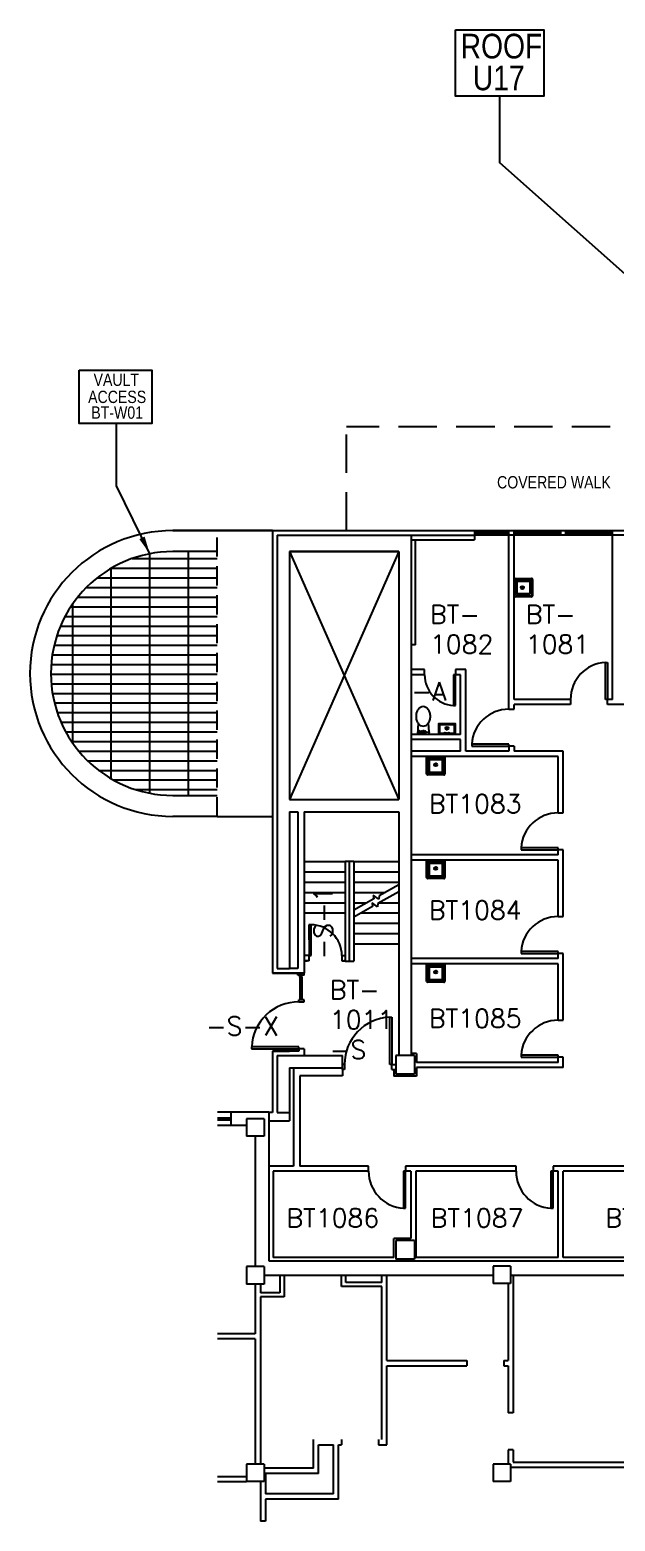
# Model space of a CAD drawing. Extents: x 2808 to 7225, y 18128 to 20366.
# Drawn here: x 2808 to 3378, y 18872 to 20325 of the extents above; entities that cross this region are included whole.
import ezdxf
from ezdxf.enums import TextEntityAlignment as Align

# ---------------------------------------------------------------- set-up
doc = ezdxf.new("R2010")
doc.units = 0
doc.header["$MEASUREMENT"] = 0
doc.linetypes.add('HIDDEN', pattern=[0.375, 0.25, -0.125])
doc.layers.get('0').update_dxf_attribs({"linetype": 'CONTINUOUS'})
for name, color, linetype in [('ARDOOR', 7, 'CONTINUOUS'), ('ARROOMNO', 4, 'CONTINUOUS'), ('ARWALL', 7, 'CONTINUOUS'), ('COL', 14, 'CONTINUOUS'), ('EXDOOR', 8, 'CONTINUOUS'), ('EXROOF_TEXT', 134, 'CONTINUOUS'), ('EXWALL', 8, 'CONTINUOUS'), ('EXWINDOW', 8, 'CONTINUOUS'), ('MPFIXTURE', 3, 'CONTINUOUS'), ('TXT', 4, 'CONTINUOUS')]:
    doc.layers.add(name, color=color, linetype=linetype)
doc.styles.add('ARIAL_NARROW', font='ARIALN.TTF', dxfattribs={"height": 17})
doc.styles.add('ROMANS', font='romans.shx', dxfattribs={"height": 18})
doc.dimstyles.get("Standard").update_dxf_attribs({"dimtxt": 0.18, "dimasz": 0.18, "dimexe": 0.18, "dimexo": 0.0625, "dimgap": 0.09, "dimtad": 0, "dimtih": 1, "dimtoh": 1, "dimdec": 4, "dimzin": 0, "dimtxsty": 'STANDARD', "dimcen": 0.09, "dimazin": 3, "dimtfac": 1, "dimtdec": 4, "dimtofl": 0, "dimtmove": 0, "dimatfit": 3, "dimtolj": 1, "dimtzin": 0})

# ---------------------------------------------------------------- blocks, each defined once
blk = doc.blocks.new('COL2')
for p, q in [((-0.5, -0.5), (-0.5, 0.5)), ((-0.5, 0.5), (0.5, 0.5)), ((0.5, -0.5), (0.5, 0.5)), ((-0.5, -0.5), (0.5, -0.5))]:
    blk.add_line(p, q)
blk = doc.blocks.new('PSYWC1P')
at = {"linetype": 'CONTINUOUS'}
for p, q in [((10.8, 5), (0, 5.6)), ((0.7, 4.6), (0, 4.6)), ((0.7, 3.6), (0, 3.6)), ((1.3, 4.7), (0.8, 4.7)), ((0.8, 3.5), (1.3, 3.5)), ((2.7, 1.3), (2.7, 1.1)), ((1.8, -5.5), (0, -5.6)), ((10.8, -5), (2.5, -5.4))]:
    blk.add_line(p, q, dxfattribs=at)
for p, q in [((1.3, 1.8), (1.3, 1.6)), ((1.7, 1.9), (1.4, 1.9)), ((1.4, 1.5), (1.7, 1.5)), ((1.7, 1.9), (1.7, 3.4)), ((1.7, 1.5), (1.7, 1.5)), ((1.7, 1.1), (1.7, 1.5)), ((2.7, 1.9), (2.7, 3.4)), ((3, 1.9), (2.7, 1.9)), ((2.7, 1.5), (2.7, 1.5)), ((2.7, 1.1), (2.7, 1.5)), ((2.7, 1.5), (3, 1.5)), ((3.5, 4.7), (3, 4.7)), ((3, 3.5), (3.5, 3.5)), ((3, 1.6), (3, 1.8)), ((3.6, 3.6), (3.6, 4.6)), ((1.3, -1.9), (1.3, -2.1)), ((1.6, -1.8), (1.4, -1.8)), ((1.4, -2.2), (1.6, -2.2)), ((1.6, -1.8), (1.6, -1.6)), ((2.7, -1.6), (2.7, -1.8)), ((3, -1.8), (2.7, -1.8)), ((2.7, -2.2), (3, -2.2)), ((3, -2.1), (3, -1.9))]:
    blk.add_line(p, q)
for points in [[(3, 4.7, 0.025815), (3, 4.7, 0.069134), (2.6, 4.8, 0.055334), (2.2, 4.9, 0.055334), (1.7, 4.8, 0.069134), (1.4, 4.7, 0.025815), (1.3, 4.7, 0.164444)], [(1.3, 3.5, 0.025815), (1.4, 3.5, 0.069134), (1.7, 3.4, 0.055334), (2.2, 3.3, 0.055334)], [(2.2, 3.3, 0.055334), (2.6, 3.4, 0.069134), (3, 3.5, 0.024315), (3, 3.5, 0.190567)]]:
    blk.add_lwpolyline(points, format="xyb", dxfattribs=at)
blk.add_lwpolyline([(2.6, -0.2), (2.4, 0.1), (2, 0.1), (1.7, -0.2), (2, -0.6), (2.4, -0.6)], close=True, dxfattribs=at)
at = {"linetype": 'CONTINUOUS', "flags": 128}
blk.add_lwpolyline([(17.5, -7, 0.074368), (21.3, -6.4, 0.085026), (24.2, -5, 0.106278), (26.3, -2.6, 0.128465), (27, 0, 0.128465), (26.3, 2.6, 0.106278), (24.2, 5, 0.085026), (21.3, 6.5, 0.074368), (17.5, 7, 0.074368), (13.8, 6.5, 0.085026), (10.8, 5, 0.106278), (8.7, 2.6, 0.128465), (8, 0, 0.128465), (8.7, -2.6, 0.106278), (10.8, -5, 0.085026), (13.8, -6.4, 0.074368)], format="xyb", close=True, dxfattribs=at)
for points in [[(2.7, -2.2), (2.7, -2.7, -0.414214), (2.7, -2.7), (1.7, -2.7, -0.414214), (1.6, -2.7), (1.6, -2.2)], [(2.3, -2.7), (2.5, -5.5, -1.015015), (1.8, -5.5), (2, -2.7)]]:
    blk.add_lwpolyline(points, format="xyb")
at = {"linetype": 'CONTINUOUS'}
blk.add_circle((2.2, -0.2), 1.45, dxfattribs=at)
for centre, start, end in [((0.8, 4.6), 90, 180), ((0.8, 3.6), 180, 270)]:
    blk.add_arc(centre, 0.0602, start, end, dxfattribs=at)
for centre, start, end in [((1.4, 1.8), 90, 180), ((1.4, 1.6), 180, 270), ((3, 1.8), 0, 90), ((3, 1.6), 270, 0), ((3.5, 4.6), 0, 90), ((3.5, 3.6), 270, 0), ((1.4, -1.9), 90, 180), ((1.4, -2.1), 180, 270), ((3, -1.9), 0, 90), ((3, -2.1), 270, 0)]:
    blk.add_arc(centre, 0.0602, start, end)
blk = doc.blocks.new('A$C28D831A3')
at = {"layer": 'MPFIXTURE'}
for p, q in [((7, 6), (9, 6)), ((8, 5), (8, 7))]:
    blk.add_line(p, q, dxfattribs=at)
for points in [[(0, 0), (0, 10.5), (16, 10.5), (16, 0)], [(1, 1), (1, 9.5), (15, 9.5), (15, 1)]]:
    blk.add_lwpolyline(points, close=True, dxfattribs=at)
at = {"layer": 'MPFIXTURE', "linetype": 'CONTINUOUS'}
for centre, radius in [((6, 1), 0.75), ((8, 1), 0.5), ((10, 1), 0.75)]:
    blk.add_circle(centre, radius, dxfattribs=at)
at = {"layer": 'MPFIXTURE'}
for radius in [1.5, 1]:
    blk.add_circle((8, 6), radius, dxfattribs=at)
blk = doc.blocks.new('A$C18617FFD')
at = {"layer": 'MPFIXTURE'}
for p, q in [((8, 9.9), (10, 9.9)), ((9, 8.9), (9, 10.9))]:
    blk.add_line(p, q, dxfattribs=at)
for points in [[(0, 1), (0, 17)], [(1, 18), (17.3, 18)], [(1, 2), (1, 15.5)], [(2, 16.5), (16, 16.5)], [(17, 15.5), (17, 2)], [(18, 17), (18, 1)], [(17, 0), (1, 0)], [(16, 1), (2, 1)]]:
    blk.add_lwpolyline(points, dxfattribs=at)
blk.add_lwpolyline([(2.8, 2.5), (2.8, 14.9), (15.3, 14.9), (15.3, 2.5)], close=True, dxfattribs=at)
at = {"layer": 'MPFIXTURE', "linetype": 'CONTINUOUS'}
for centre, radius in [((7, 17.2), 0.75), ((9, 17.2), 0.5), ((11, 17.2), 0.75)]:
    blk.add_circle(centre, radius, dxfattribs=at)
at = {"layer": 'MPFIXTURE'}
for radius in [1.5, 1]:
    blk.add_circle((9, 9.9), radius, dxfattribs=at)
for centre, start, end in [((0.9, 17.1), 81.8699, 188.1301), ((1.9, 15.6), 81.8699, 188.1301), ((16.1, 15.6), 351.8699, 98.1301), ((17.1, 17.1), 351.8699, 98.1301), ((0.9, 0.9), 171.8699, 278.1301), ((1.9, 1.9), 171.8699, 278.1301), ((16.1, 1.9), 261.8699, 8.1301), ((17.1, 0.9), 261.8699, 8.1301)]:
    blk.add_arc(centre, 0.884, start, end, dxfattribs=at)
blk = doc.blocks.new('A$C58173BAE')
at = {"layer": 'MPFIXTURE'}
for p, q in [((8, 9.9), (10, 9.9)), ((9, 8.9), (9, 10.9))]:
    blk.add_line(p, q, dxfattribs=at)
for points in [[(0, 1), (0, 17)], [(1, 18), (17.3, 18)], [(1, 2), (1, 15.5)], [(2, 16.5), (16, 16.5)], [(17, 15.5), (17, 2)], [(18, 17), (18, 1)], [(17, 0), (1, 0)], [(16, 1), (2, 1)]]:
    blk.add_lwpolyline(points, dxfattribs=at)
blk.add_lwpolyline([(2.8, 2.5), (2.8, 14.9), (15.3, 14.9), (15.3, 2.5)], close=True, dxfattribs=at)
at = {"layer": 'MPFIXTURE', "linetype": 'CONTINUOUS'}
for centre, radius in [((7, 17.2), 0.75), ((9, 17.2), 0.5), ((11, 17.2), 0.75)]:
    blk.add_circle(centre, radius, dxfattribs=at)
at = {"layer": 'MPFIXTURE'}
for radius in [1.5, 1]:
    blk.add_circle((9, 9.9), radius, dxfattribs=at)
for centre, start, end in [((0.9, 17.1), 81.8699, 188.1301), ((1.9, 15.6), 81.8699, 188.1301), ((16.1, 15.6), 351.8699, 98.1301), ((17.1, 17.1), 351.8699, 98.1301), ((0.9, 0.9), 171.8699, 278.1301), ((1.9, 1.9), 171.8699, 278.1301), ((16.1, 1.9), 261.8699, 8.1301), ((17.1, 0.9), 261.8699, 8.1301)]:
    blk.add_arc(centre, 0.884, start, end, dxfattribs=at)
blk = doc.blocks.new('A$C432A7420')
at = {"layer": 'MPFIXTURE'}
for p, q in [((8, 9.9), (10, 9.9)), ((9, 8.9), (9, 10.9))]:
    blk.add_line(p, q, dxfattribs=at)
for points in [[(0, 1), (0, 17)], [(1, 18), (17.3, 18)], [(1, 2), (1, 15.5)], [(2, 16.5), (16, 16.5)], [(17, 15.5), (17, 2)], [(18, 17), (18, 1)], [(17, 0), (1, 0)], [(16, 1), (2, 1)]]:
    blk.add_lwpolyline(points, dxfattribs=at)
blk.add_lwpolyline([(2.8, 2.5), (2.8, 14.9), (15.3, 14.9), (15.3, 2.5)], close=True, dxfattribs=at)
at = {"layer": 'MPFIXTURE', "linetype": 'CONTINUOUS'}
for centre, radius in [((7, 17.2), 0.75), ((9, 17.2), 0.5), ((11, 17.2), 0.75)]:
    blk.add_circle(centre, radius, dxfattribs=at)
at = {"layer": 'MPFIXTURE'}
for radius in [1.5, 1]:
    blk.add_circle((9, 9.9), radius, dxfattribs=at)
for centre, start, end in [((0.9, 17.1), 81.8699, 188.1301), ((1.9, 15.6), 81.8699, 188.1301), ((16.1, 15.6), 351.8699, 98.1301), ((17.1, 17.1), 351.8699, 98.1301), ((0.9, 0.9), 171.8699, 278.1301), ((1.9, 1.9), 171.8699, 278.1301), ((16.1, 1.9), 261.8699, 8.1301), ((17.1, 0.9), 261.8699, 8.1301)]:
    blk.add_arc(centre, 0.884, start, end, dxfattribs=at)
blk = doc.blocks.new('A$C476F4F30')
at = {"layer": 'MPFIXTURE'}
for p, q in [((9.1, 9), (7.1, 9)), ((8.1, 8), (8.1, 10))]:
    blk.add_line(p, q, dxfattribs=at)
for points in [[(0, 1), (0, 17.2)], [(1, 18), (17, 18)], [(1.5, 2), (1.5, 16)], [(2.5, 17), (16, 17)], [(17, 16), (17, 2)], [(18, 17), (18, 1)], [(16, 1), (2.5, 1)], [(17, 0), (1, 0)]]:
    blk.add_lwpolyline(points, dxfattribs=at)
blk.add_lwpolyline([(15.5, 2.8), (3.1, 2.8), (3.1, 15.3), (15.5, 15.3)], close=True, dxfattribs=at)
at = {"layer": 'MPFIXTURE', "linetype": 'CONTINUOUS'}
for centre, radius in [((0.8, 11), 0.75), ((0.8, 7), 0.75), ((0.8, 9), 0.5)]:
    blk.add_circle(centre, radius, dxfattribs=at)
at = {"layer": 'MPFIXTURE'}
for radius in [1.5, 1]:
    blk.add_circle((8.1, 9), radius, dxfattribs=at)
for centre, start, end in [((0.9, 17.1), 81.8699, 188.1301), ((2.4, 16.1), 81.8699, 188.1301), ((16.1, 16.1), 351.8699, 98.1301), ((17.1, 17.1), 351.8699, 98.1301), ((0.9, 0.9), 171.8699, 278.1301), ((2.4, 1.9), 171.8699, 278.1301), ((16.1, 1.9), 261.8699, 8.1301), ((17.1, 0.9), 261.8699, 8.1301)]:
    blk.add_arc(centre, 0.884, start, end, dxfattribs=at)
blk = doc.blocks.new('A$C4FD30099')
at = {"layer": 'ARDOOR'}
for p, q in [((34, 36), (34, 0)), ((36, 36), (34, 36)), ((36, 0), (36, 36)), ((34, 0), (36, 0))]:
    blk.add_line(p, q, dxfattribs=at)
blk.add_arc((36, 35.9), 36, 179.9115, 266.8153, dxfattribs=at)
blk = doc.blocks.new('A$C48E55AD5')
at = {"layer": 'ARDOOR'}
for p, q in [((34, 36), (34, 0)), ((36, 36), (34, 36)), ((36, 0), (36, 36)), ((34, 0), (36, 0))]:
    blk.add_line(p, q, dxfattribs=at)
blk.add_arc((36, 35.9), 36, 179.9115, 266.8153, dxfattribs=at)
blk = doc.blocks.new('A$C347B4955')
at = {"layer": 'ARDOOR'}
for p, q in [((36, 2), (0, 2)), ((0, 2), (0, 0)), ((36, 0), (36, 2)), ((0, 0), (36, 0))]:
    blk.add_line(p, q, dxfattribs=at)
blk.add_arc((35.9, 0), 36, 89.9115, 176.8153, dxfattribs=at)
blk = doc.blocks.new('A$C05F462B8')
at = {"layer": 'ARDOOR'}
for p, q in [((36, 2), (0, 2)), ((0, 2), (0, 0)), ((0, 0), (36, 0)), ((36, 0), (36, 2))]:
    blk.add_line(p, q, dxfattribs=at)
blk.add_arc((35.9, 0), 36, 89.9115, 176.8153, dxfattribs=at)
blk = doc.blocks.new('A$C7B114885')
at = {"layer": 'ARDOOR'}
for p, q in [((36, 2), (0, 2)), ((0, 2), (0, 0)), ((0, 0), (36, 0)), ((36, 0), (36, 2))]:
    blk.add_line(p, q, dxfattribs=at)
blk.add_arc((35.9, 0), 36, 89.9115, 176.8153, dxfattribs=at)
blk = doc.blocks.new('A$C755E6525')
at = {"layer": 'ARDOOR'}
for p, q in [((36, 2), (0, 2)), ((0, 2), (0, 0)), ((36, 0), (36, 2)), ((0, 0), (36, 0))]:
    blk.add_line(p, q, dxfattribs=at)
blk.add_arc((35.9, 0), 36, 89.9115, 176.8153, dxfattribs=at)
blk = doc.blocks.new('A$C510B411A')
at = {"layer": 'ARDOOR'}
for p, q in [((28, 30), (28, 0)), ((30, 30), (28, 30)), ((30, 0), (30, 30)), ((28, 0), (30, 0))]:
    blk.add_line(p, q, dxfattribs=at)
blk.add_arc((30, 29.9), 30, 179.8725, 266.1776, dxfattribs=at)
blk = doc.blocks.new('A$C655C2C36')
at = {"layer": 'ARDOOR'}
for p, q in [((34, 0), (34, 36)), ((34, 36), (36, 36)), ((36, 36), (36, 0)), ((36, 0), (34, 0))]:
    blk.add_line(p, q, dxfattribs=at)
blk.add_arc((36, 0.1), 36, 93.1847, 180.0885, dxfattribs=at)
blk = doc.blocks.new('A$C2C563EA5')
at = {"layer": 'EXDOOR'}
for p, q in [((44, 0), (44, 46)), ((44, 46), (46, 46)), ((46, 46), (46, 0)), ((46, 0), (44, 0))]:
    blk.add_line(p, q, dxfattribs=at)
blk.add_arc((46, 0), 46, 92.4919, 180.0542, dxfattribs=at)
blk = doc.blocks.new('A$C25710CD3')
at = {"layer": 'ARDOOR'}
for p, q in [((2, 30), (0, 30)), ((0, 30), (0.1, 0)), ((2, 0), (2, 30)), ((0.1, 0), (2, 0))]:
    blk.add_line(p, q, dxfattribs=at)
blk.add_arc((2, -0.1), 30.1, 0.2043, 89.9154, dxfattribs=at)
blk = doc.blocks.new('A$C648A503F')
at = {"layer": 'EXDOOR'}
for p, q in [((46, 2), (0, 2)), ((0, 2), (0, 0)), ((0, 0), (46, 0)), ((46, 0), (46, 2))]:
    blk.add_line(p, q, dxfattribs=at)
blk.add_arc((46, 0), 46, 89.9458, 177.5081, dxfattribs=at)

msp = doc.modelspace()

# ---------------------------------------------------------------- hatches: boundary and pattern name
at = {"layer": 'EXWALL'}
h = msp.add_hatch(dxfattribs=at)
h.set_pattern_fill('GRATE', color=256, scale=300, style=0)
h.paths.add_polyline_path([(2990.5, 19816.2), (2947.5, 19816.2, 1), (2947.5, 19578.7), (2990.5, 19578.7)])

# ---------------------------------------------------------------- linework, layer by layer
at = {"layer": 'ARWALL'}
for p, q in [((3274.5, 19662.7), (3274.5, 19832.2)), ((3279.5, 19672.2), (3279.5, 19832.2)), ((3375.5, 19672.2), (3375.5, 19832.2)), ((3183.5, 19725.3), (3183.5, 19827.7)), ((3183.5, 19725.3), (3179.5, 19725.3)), ((3192.5, 19701.3), (3179.5, 19701.3)), ((3192.5, 19696.3), (3192.5, 19701.3)), ((3232.5, 19701.3), (3222.5, 19701.3)), ((3222.5, 19701.3), (3222.5, 19696.3)), ((3232.5, 19621.7), (3232.5, 19701.3)), ((3192.5, 19696.3), (3179.5, 19696.3)), ((3227.5, 19696.3), (3222.5, 19696.3)), ((3227.5, 19638.2), (3227.5, 19696.3)), ((3334.5, 19672.2), (3279.5, 19672.2)), ((3334.5, 19672.2), (3334.5, 19667.2)), ((3375.5, 19672.2), (3370.5, 19672.2)), ((3370.5, 19667.2), (3370.5, 19672.2)), ((3274.5, 19662.7), (3279.5, 19662.7)), ((3334.5, 19667.2), (3279.5, 19667.2)), ((3279.5, 19662.7), (3279.5, 19667.2)), ((3435.5, 19667.2), (3370.5, 19667.2)), ((3227.5, 19638.2), (3179.5, 19638.2)), ((3227.5, 19633.2), (3179.5, 19633.2)), ((3227.5, 19621.7), (3227.5, 19633.2)), ((3227.5, 19621.7), (3179.5, 19621.7)), ((3322.5, 19616.7), (3179.5, 19616.7)), ((3274.5, 19621.7), (3232.5, 19621.7)), ((3274.5, 19626.7), (3274.5, 19621.7)), ((3279.5, 19626.7), (3274.5, 19626.7)), ((3279.5, 19626.7), (3279.5, 19621.7)), ((3327.5, 19621.7), (3279.5, 19621.7)), ((3322.5, 19561.7), (3322.5, 19616.7)), ((3327.5, 19561.7), (3327.5, 19621.7)), ((3322.5, 19561.7), (3327.5, 19561.7)), ((3322.5, 19520.7), (3179.5, 19520.7)), ((3322.5, 19515.7), (3179.5, 19515.7)), ((3322.5, 19520.7), (3322.5, 19525.7)), ((3327.5, 19525.7), (3322.5, 19525.7)), ((3322.5, 19460.7), (3322.5, 19515.7)), ((3327.5, 19460.7), (3327.5, 19525.7)), ((3322.5, 19460.7), (3327.5, 19460.7)), ((3322.5, 19419.7), (3322.5, 19424.7)), ((3327.5, 19424.7), (3322.5, 19424.7)), ((3327.5, 19359.7), (3327.5, 19424.7)), ((3322.5, 19419.7), (3179.5, 19419.7)), ((3322.5, 19414.7), (3179.5, 19414.7)), ((3322.5, 19359.7), (3322.5, 19414.7)), ((3322.5, 19359.7), (3327.5, 19359.7)), ((3184.5, 19327.2), (3179.5, 19327.2)), ((3184.5, 19327.2), (3184.5, 19318.7)), ((3322.5, 19318.7), (3322.5, 19323.7)), ((3327.5, 19323.7), (3322.5, 19323.7)), ((3327.5, 19313.7), (3327.5, 19323.7)), ((3065, 19313.2), (3065, 19217.7)), ((3065, 19313.2), (3065, 19217.7)), ((3112.5, 19311.7), (3112.5, 19305.7)), ((3162.5, 19311.7), (3162.5, 19305.2)), ((3322.5, 19318.7), (3184.5, 19318.7)), ((3327.5, 19313.7), (3184.5, 19313.7)), ((3184.5, 19313.7), (3184.5, 19305.2)), ((3071, 19305.7), (3071, 19217.7)), ((3071, 19305.7), (3071, 19217.7)), ((3112.5, 19305.7), (3071, 19305.7)), ((3184.5, 19305.2), (3162.5, 19305.2)), ((3065, 19217.7), (3040.7, 19217.7)), ((3086.8, 19212.7), (3045.2, 19212.7)), ((3138, 19212.7), (3045.2, 19212.7)), ((3045.2, 19212.7), (3045.2, 19128.7)), ((3045.2, 19212.7), (3045.2, 19128.7)), ((3138, 19217.7), (3071, 19217.7)), ((3086.8, 19217.7), (3071, 19217.7)), ((3138, 19212.7), (3138, 19217.7)), ((3281.5, 19217.7), (3174, 19217.7)), ((3174, 19217.7), (3174, 19212.7)), ((3179, 19212.7), (3174, 19212.7)), ((3179, 19212.7), (3179, 19147)), ((3281.5, 19212.7), (3184, 19212.7)), ((3184, 19212.7), (3184, 19128.7)), ((3281.5, 19212.7), (3281.5, 19217.7)), ((3458.2, 19217.7), (3317.5, 19217.7)), ((3317.5, 19217.7), (3317.5, 19212.7)), ((3322.5, 19212.7), (3317.5, 19212.7)), ((3322.5, 19128.7), (3322.5, 19212.7)), ((3458.2, 19212.7), (3327.5, 19212.7)), ((3327.5, 19128.7), (3327.5, 19212.7)), ((3179, 19165.4), (3179, 19147)), ((3184, 19165.4), (3184, 19128.7)), ((3322.5, 19128.7), (3322.5, 19165.4)), ((3327.5, 19128.7), (3327.5, 19165.4)), ((3179, 19147), (3162.5, 19147)), ((3162.5, 19128.7), (3162.5, 19147)), ((3179, 19147), (3162.5, 19147)), ((3162.5, 19128.7), (3162.5, 19147)), ((3162.5, 19128.7), (3045.2, 19128.7)), ((3162.5, 19128.7), (3045.2, 19128.7)), ((3322.5, 19128.7), (3184, 19128.7)), ((3322.5, 19128.7), (3184, 19128.7)), ((3415, 19128.7), (3327.5, 19128.7)), ((3415, 19128.7), (3327.5, 19128.7)), ((3051.7, 19111.2), (3051.7, 19094.2)), ((3055.7, 19111.2), (3055.7, 19090.2)), ((3111.7, 19100.2), (3111.7, 19111.2)), ((3111.7, 19100.2), (3111.7, 19111.2)), ((3115.7, 19104.2), (3115.7, 19111.2)), ((3115.7, 19104.2), (3115.7, 19111.2)), ((3150.7, 19104.2), (3150.7, 19111.2)), ((3150.7, 19104.2), (3150.7, 19111.2)), ((3155.7, 19028.2), (3155.7, 19111.2)), ((3278.7, 19111.2), (3278.7, 18977.2)), ((3027.7, 19102.7), (3027.7, 19054.2)), ((3032.7, 19102.7), (3032.7, 19094.2)), ((3051.7, 19094.2), (3032.7, 19094.2)), ((3150.7, 19100.2), (3111.7, 19100.2)), ((3150.7, 19104.2), (3115.7, 19104.2)), ((3150.7, 18951.2), (3150.7, 19100.2)), ((3273.7, 19103.2), (3273.7, 19028.2)), ((3055.7, 19090.2), (3032.7, 19090.2)), ((3032.7, 19090.2), (3032.7, 18927.2)), ((3027.7, 19054.2), (2990.9, 19054.2)), ((3027.7, 19049.2), (2990.9, 19049.2)), ((3027.7, 19049.2), (3027.7, 18927.2)), ((3155.7, 19028.2), (3233.7, 19028.2)), ((3155.7, 19023.2), (3233.7, 19023.2)), ((3155.7, 18946.2), (3155.7, 19023.2)), ((3233.7, 19028.2), (3233.7, 19023.2)), ((3269.7, 19028.2), (3273.7, 19028.2)), ((3269.7, 19028.2), (3269.7, 19023.2)), ((3269.7, 19023.2), (3273.7, 19023.2)), ((3273.7, 19023.2), (3273.7, 18977.2)), ((3278.7, 18977.2), (3273.7, 18977.2)), ((3084.2, 18923.2), (3084.2, 18951.2)), ((3089.2, 18918.2), (3089.2, 18946.2)), ((3089.2, 18946.2), (3103.7, 18946.2)), ((3103.7, 18898.2), (3103.7, 18946.2)), ((3108.7, 18893.2), (3108.7, 18946.2)), ((3108.7, 18946.2), (3111.7, 18946.2)), ((3111.7, 18951.2), (3111.7, 18946.2)), ((3147.7, 18951.2), (3147.7, 18946.2)), ((3147.7, 18946.2), (3155.7, 18946.2)), ((3273.7, 18941.2), (3273.7, 18927.2)), ((3278.7, 18941.2), (3273.7, 18941.2)), ((3278.7, 18941.2), (3278.7, 18929.2)), ((3084.2, 18923.2), (3036.2, 18923.2)), ((3089.2, 18918.2), (3037.7, 18918.2)), ((3037.7, 18918.2), (3037.7, 18898.2)), ((3276.2, 18924.2), (3416.7, 18924.2)), ((3278.7, 18929.2), (3399.7, 18929.2)), ((2990.9, 18915.2), (3019.2, 18915.2)), ((2990.9, 18910.2), (3019.2, 18910.2)), ((3032.7, 18910.2), (3032.7, 18871.7)), ((3103.7, 18898.2), (3037.7, 18898.2)), ((3108.7, 18893.2), (3037.7, 18893.2)), ((3037.7, 18893.2), (3037.7, 18871.7)), ((3037.7, 18871.7), (3032.7, 18871.7))]:
    msp.add_line(p, q, dxfattribs=at)
at = {"layer": 'EXROOF_TEXT'}
msp.add_lwpolyline([(3222.7, 20324.6), (3308.6, 20324.6), (3308.6, 20259.8), (3222.7, 20259.8)], close=True, dxfattribs=at)
at = {"layer": 'EXWALL', "linetype": 'HIDDEN', "ltscale": 150}
for p in [(6917, 19937.7), (3116.5, 19836.7)]:
    msp.add_line(p, (3116.5, 19937.7), dxfattribs=at)
at = {"layer": 'EXWALL', "linetype": 'CONTINUOUS'}
for p, q in [((3044.5, 19836.7), (2947.5, 19836.7)), ((2947.5, 19836.7), (3044.5, 19836.7)), ((3044.5, 19836.7), (3241, 19836.7)), ((3049, 19832.2), (3179.5, 19832.2)), ((3179.5, 19832.2), (3241, 19832.2)), ((3179.5, 19827.7), (3241, 19827.7)), ((2990.5, 19816.2), (2947.5, 19816.2)), ((3167.5, 19816.2), (3061, 19816.2)), ((3061, 19816.2), (3167.5, 19816.2)), ((2947.5, 19578.7), (2990.5, 19578.7)), ((3061, 19574.7), (3167.5, 19574.7)), ((2990.5, 19558.2), (2947.5, 19558.2)), ((2990.5, 19558.2), (3044.5, 19558.2)), ((3061, 19562.7), (3069.1, 19562.7)), ((3075.1, 19562.7), (3167.5, 19562.7)), ((3115.1, 19514.7), (3123.5, 19514.7)), ((3049, 19410.2), (3061, 19410.2)), ((3069.1, 19410.2), (3061, 19410.2)), ((3115.1, 19417.2), (3123.5, 19417.2)), ((3075.1, 19405.7), (3044.5, 19405.7)), ((3044.5, 19405.7), (3075.1, 19405.7)), ((3070.1, 19329.7), (3044.5, 19329.7)), ((3044.5, 19329.7), (3061, 19329.7)), ((3049, 19325.2), (3086.8, 19325.2)), ((3049, 19325.2), (3112.5, 19325.2)), ((3061, 19313.2), (3086.8, 19313.2)), ((3061, 19313.2), (3112.5, 19313.2)), ((3049, 19269.7), (3061, 19269.7)), ((3049, 19269.7), (3061, 19269.7)), ((3040.7, 19261.7), (3061, 19261.7)), ((3040.7, 19125.2), (4000.7, 19125.2))]:
    msp.add_line(p, q, dxfattribs=at)
at = {"layer": 'EXWALL', "linetype": 'HIDDEN', "ltscale": 75}
msp.add_line((2990.5, 19558.2), (2990.5, 19836.7), dxfattribs=at)
at = {"layer": 'EXWALL'}
for p, q in [((3044.5, 19836.7), (3044.5, 19558.2)), ((3049, 19832.2), (3049, 19410.2)), ((3179.5, 19832.2), (3179.5, 19325.2)), ((3241, 19836.7), (3241, 19827.7)), ((3061, 19816.2), (3061, 19574.7)), ((3167.5, 19816.2), (3061, 19574.7)), ((3167.5, 19816.2), (3167.5, 19574.7)), ((3044.5, 19558.2), (3044.5, 19405.7)), ((3061, 19562.7), (3061, 19410.2)), ((3069.1, 19562.7), (3069.1, 19410.2)), ((3075.1, 19562.7), (3075.1, 19405.7)), ((3167.5, 19562.7), (3167.5, 19325.2)), ((3075.1, 19514.2), (3115.1, 19514.2)), ((3115.1, 19514.7), (3119.1, 19514.7)), ((3115.1, 19514.7), (3115.1, 19417.2)), ((3119.1, 19514.7), (3123.5, 19514.7)), ((3119.1, 19514.7), (3119.1, 19417.2)), ((3123.5, 19514.7), (3123.5, 19417.2)), ((3123.5, 19514.2), (3167.5, 19514.2)), ((3075.1, 19504.2), (3115.1, 19504.2)), ((3123.5, 19504.2), (3167.5, 19504.2)), ((3075.1, 19494.2), (3115.1, 19494.2)), ((3075.1, 19484.2), (3115.1, 19484.2)), ((3123.5, 19494.2), (3167.5, 19494.2)), ((3123.5, 19484.2), (3154.2, 19484.2)), ((3167.5, 19484.7), (3147, 19473.5)), ((3167.5, 19491.5), (3148.2, 19480.9)), ((3075.1, 19474.2), (3115.1, 19474.2)), ((3143, 19478.1), (3123.5, 19466.9)), ((3123.5, 19474.2), (3135.9, 19474.2)), ((3141.8, 19470.6), (3123.5, 19460.2)), ((3146.7, 19470.3), (3141.3, 19474.1)), ((3141.3, 19474.1), (3141.8, 19470.6)), ((3142.4, 19481.6), (3143, 19478.1)), ((3147.9, 19477.7), (3142.4, 19481.6)), ((3147, 19473.5), (3146.7, 19470.3)), ((3148.2, 19480.9), (3147.9, 19477.7)), ((3148.4, 19474.2), (3167.5, 19474.2)), ((3075.1, 19464.2), (3115.1, 19464.2)), ((3123.5, 19454.2), (3167.5, 19454.2)), ((3130.6, 19464.2), (3167.5, 19464.2)), ((3123.5, 19444.2), (3167.5, 19444.2)), ((3123.5, 19434.2), (3167.5, 19434.2)), ((3080, 19422.7), (3075.1, 19422.7)), ((3075.1, 19417.7), (3078, 19417.7)), ((3080, 19417.7), (3075.1, 19417.7)), ((3080, 19417.7), (3080, 19422.7)), ((3112, 19422.7), (3115.1, 19422.7)), ((3112, 19422.7), (3112, 19417.7)), ((3112, 19417.7), (3115.1, 19417.7)), ((3115.1, 19417.7), (3114, 19417.7)), ((3069.1, 19403.7), (3069.1, 19405.7)), ((3075.1, 19403.7), (3075.1, 19405.7)), ((3075.1, 19379.7), (3070.1, 19379.7)), ((3070.1, 19377.7), (3070.1, 19379.7)), ((3070.1, 19377.7), (3075.1, 19377.7)), ((3075.1, 19377.7), (3075.1, 19379.7)), ((3044.5, 19329.7), (3044.5, 19269.7)), ((3044.5, 19329.7), (3044.5, 19269.7)), ((3049, 19325.2), (3049, 19269.7)), ((3049, 19325.2), (3049, 19269.7)), ((3075.1, 19331.7), (3070.1, 19331.7)), ((3070.1, 19331.7), (3070.1, 19329.7)), ((3075.1, 19331.7), (3075.1, 19325.2)), ((3112.5, 19311.7), (3112.5, 19325.2)), ((3061, 19313.2), (3061, 19261.7)), ((3061, 19313.2), (3061, 19261.7)), ((3114.5, 19316.7), (3112.5, 19316.7)), ((3114.5, 19311.7), (3112.5, 19311.7)), ((3114.5, 19316.7), (3114.5, 19311.7)), ((3160.5, 19316.7), (3164.5, 19316.7)), ((3160.5, 19311.7), (3160.5, 19316.7)), ((3160.5, 19311.7), (3164.5, 19311.7)), ((3040.7, 19270.2), (2990.9, 19270.2)), ((3035.5, 19270.2), (2990.9, 19270.2)), ((3040.7, 19270.2), (3040.7, 19261.7)), ((3044.5, 19269.7), (3040.7, 19269.7)), ((3019.2, 19257.2), (2990.9, 19257.2)), ((3040.7, 19261.7), (3040.7, 19125.2)), ((3027.7, 19246.7), (3027.7, 19119.7)), ((3259.2, 19111.2), (3036.2, 19111.2)), ((3499.2, 19111.2), (3276.2, 19111.2))]:
    msp.add_line(p, q, dxfattribs=at)
msp.add_lwpolyline([(3061, 19816.2), (3167.5, 19574.7)], dxfattribs=at)
at = {"layer": 'EXWALL', "linetype": 'CONTINUOUS'}
for radius in [139.2, 118.8]:
    msp.add_arc((2947.5, 19697.5), radius, 90, 270, dxfattribs=at)
at = {"layer": 'EXWINDOW'}
for p, q in [((3241, 19836.7), (3409, 19836.7)), ((3409, 19832.2), (3241, 19832.2)), ((3242.5, 19832.2), (3242.5, 19836.7)), ((3243.5, 19835), (3242.5, 19835)), ((3243.5, 19834), (3242.5, 19834)), ((3243.5, 19835), (3273.5, 19835)), ((3243.5, 19834), (3243.5, 19835)), ((3243.5, 19834), (3273.5, 19834)), ((3273.5, 19834), (3273.5, 19835)), ((3273.5, 19835), (3274.5, 19835)), ((3273.5, 19834), (3274.5, 19834)), ((3274.5, 19832.2), (3274.5, 19836.7)), ((3279.5, 19832.2), (3279.5, 19836.7)), ((3280.5, 19835), (3279.5, 19835)), ((3280.5, 19834), (3279.5, 19834)), ((3280.5, 19834), (3280.5, 19835)), ((3280.5, 19835), (3324, 19835)), ((3280.5, 19834), (3324, 19834)), ((3324, 19834), (3324, 19835)), ((3324, 19835), (3325, 19835)), ((3324, 19834), (3325, 19834)), ((3325, 19832.2), (3325, 19836.7)), ((3330, 19832.2), (3330, 19836.7)), ((3331, 19835), (3330, 19835)), ((3331, 19834), (3330, 19834)), ((3331, 19834), (3331, 19835)), ((3331, 19835), (3374.5, 19835)), ((3331, 19834), (3374.5, 19834)), ((3374.5, 19834), (3374.5, 19835)), ((3374.5, 19835), (3375.5, 19835)), ((3374.5, 19834), (3375.5, 19834)), ((3375.5, 19832.2), (3375.5, 19836.7)), ((3075.1, 19403.7), (3069.1, 19403.7)), ((3071.1, 19401.7), (3071.1, 19403.7)), ((3073.1, 19401.7), (3071.1, 19401.7)), ((3071.1, 19401.7), (3071.1, 19381.7)), ((3073.1, 19401.7), (3073.1, 19403.7)), ((3073.1, 19401.7), (3073.1, 19381.7)), ((3073.1, 19381.7), (3071.1, 19381.7)), ((3071.1, 19381.7), (3071.1, 19379.7)), ((3073.1, 19381.7), (3073.1, 19379.7)), ((3003.7, 19270.2), (3003.7, 19257.2)), ((2990.9, 19264.7), (3001.7, 19264.7)), ((2990.9, 19262.7), (3001.7, 19262.7)), ((3001.7, 19264.7), (3001.7, 19262.7)), ((3001.7, 19264.7), (3003.7, 19264.7)), ((3001.7, 19262.7), (3003.7, 19262.7))]:
    msp.add_line(p, q, dxfattribs=at)
at = {"layer": 'TXT'}
msp.add_lwpolyline([(2856.2, 19993.1), (2926.8, 19993.1), (2926.8, 19941.1), (2856.2, 19941.1)], close=True, dxfattribs=at)

# ---------------------------------------------------------------- block references
at = {"layer": 'ARDOOR'}
for name, p in [('A$C655C2C36', (3334.5, 19672.2)), ('A$C510B411A', (3192.5, 19666.3)), ('A$C755E6525', (3238.5, 19626.7)), ('A$C7B114885', (3286.5, 19525.7)), ('A$C05F462B8', (3286.5, 19424.7)), ('A$C25710CD3', (3079.9, 19422.7)), ('A$C347B4955', (3286.5, 19323.7)), ('A$C48E55AD5', (3138, 19176.7)), ('A$C4FD30099', (3281.5, 19176.7))]:
    msp.add_blockref(name, p, dxfattribs=at)
at = {"layer": 'COL', "rotation": 180}
for p, xscale, yscale, zscale in [((3173.5, 19316.2), 18, 18, 18), ((3027.7, 19255.2), 17, 17, 16), ((3027.7, 19255.2), 17, 17, 16), ((3173.5, 19136), 18, 18, 18), ((3173.5, 19136), 18, 18, 18), ((3027.7, 19111.2), 17, 17, 16), ((3027.7, 19111.2), 17, 17, 16), ((3267.7, 19111.7), 17, 17, 16), ((3267.7, 19111.7), 17, 17, 16), ((3027.7, 18918.7), 17, 17, 16), ((3267.7, 18918.7), 17, 17, 16)]:
    msp.add_blockref('COL2', p, dxfattribs=dict(at, xscale=xscale, yscale=yscale, zscale=zscale))
at = {"layer": 'EXDOOR'}
for name, p in [('A$C648A503F', (3024.1, 19331.7)), ('A$C2C563EA5', (3114.5, 19316.7))]:
    msp.add_blockref(name, p, dxfattribs=at)
at = {"layer": 'MPFIXTURE'}
for name, p in [('A$C476F4F30', (3279.5, 19772.2)), ('A$C28D831A3', (3206.2, 19638.2)), ('A$C18617FFD', (3194.3, 19598.7)), ('A$C58173BAE', (3194.3, 19497.7)), ('A$C432A7420', (3194.3, 19396.7))]:
    msp.add_blockref(name, p, dxfattribs=at)
at = {"layer": 'MPFIXTURE', "rotation": 90}
msp.add_blockref('PSYWC1P', (3191.1, 19638.2), dxfattribs=at)

# ---------------------------------------------------------------- texts
at = {"layer": 'ARROOMNO', "style": 'ROMANS'}
for s, p in [('BT-', (3197.7, 19746.1)), ('BT-', (3291, 19746.1)), ('1082', (3197.7, 19717)), ('1081', (3291, 19717)), ('-A', (3179.5, 19671.2)), ('BT1083', (3196.6, 19561.6)), ('BT1084', (3196.6, 19458)), ('BT-', (3100.2, 19380.3)), ('1011', (3100.2, 19351.2)), ('BT1085', (3196.6, 19352.5)), ('-S-X', (2979.6, 19345)), ('-S', (3100.2, 19322)), ('BT1086', (3058, 19158.1)), ('BT1087', (3198.4, 19158.1)), ('BT1089', (3368.4, 19158.1))]:
    msp.add_text(s, height=18, dxfattribs=at).set_placement(p)
msp.add_text('-S-1', height=18, rotation=90, dxfattribs=at).set_placement((3102.8, 19419.1))
at = {"layer": 'EXROOF_TEXT', "style": 'ARIAL_NARROW'}
for s, p in [('ROOF', (3267.3, 20296.7)), ('U17', (3264.6, 20265.7))]:
    msp.add_text(s, height=24, dxfattribs=at).set_placement(p, align=Align.CENTER)
at = {"layer": 'TXT', "style": 'ARIAL_NARROW'}
for s, p in [('VAULT', (2892.4, 19983.7)), ('ACCESS', (2893.2, 19967)), ('BT-W01', (2893.2, 19951.7))]:
    msp.add_text(s, height=12, dxfattribs=at).set_placement(p, align=Align.MIDDLE_CENTER)
msp.add_text('COVERED WALK', height=12, dxfattribs=at).set_placement((3263, 19877.8))

# ---------------------------------------------------------------- leaders
at = {"layer": 'EXROOF_TEXT'}
msp.add_leader([(3418.7, 20058.7), (3265.7, 20194.9), (3265.7, 20259.8)], dimstyle='STANDARD', override={"dimscale": 96, "dimgap": 0.09, "dimtad": 0}, dxfattribs=at)
at = {"layer": 'TXT'}
msp.add_leader([(2925, 19814.1), (2892.5, 19880.4), (2892.5, 19941.1)], dimstyle='STANDARD', override={"dimscale": 96, "dimgap": 0.09, "dimtad": 0}, dxfattribs=at)

doc.saveas('drawing.dxf')
